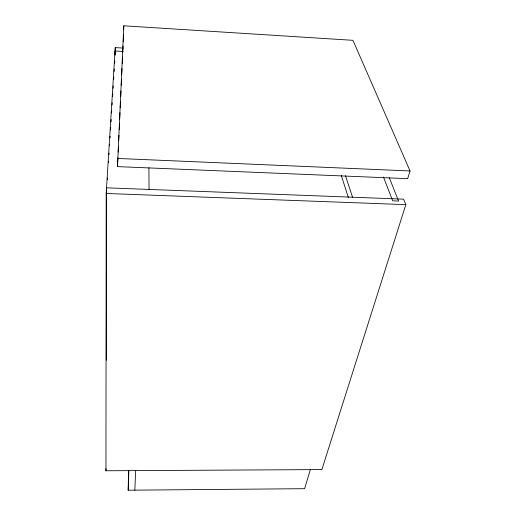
<?xml version="1.0" encoding="UTF-8"?>
<svg xmlns="http://www.w3.org/2000/svg" width="516" height="516" viewBox="0 0 516 516"><rect width="100%" height="100%" fill="white"/><g stroke="black" fill="none" stroke-linecap="round" stroke-linejoin="round"><path stroke-width="0.77" d="M106.322 360.233L106.528 187.818L403.596 199.157L405.834 204.646L321.868 469.579L105.948 470.773L106.18 193.461L115.255 47.607L123.292 48.085M115.01 55.019L115.042 50.987L123.079 51.465M115.191 54.844L115.255 47.607M117.493 166.616L123.782 25.8L352.957 40.325L410.052 170.964L407.666 178.665L117.493 166.616L117.9 157.761M123.717 29.799L123.782 25.8M310.342 469.599L304.614 488.691L128.194 490.2L128.561 470.128M128.194 490.2L128.865 470.598M105.948 470.773L106.038 468.599M134.818 490.142L135.689 470.566M118.164 152.13L118.422 146.492M118.68 140.862L118.944 135.224M119.202 129.593L119.46 123.956M119.686 119.125L119.983 112.688M120.209 107.857L120.505 101.42M120.725 96.589L120.989 90.958M121.247 85.321L121.505 79.69M121.731 74.859L122.028 68.415M122.253 63.591L122.55 57.147M122.769 52.322L123.072 45.879M123.253 41.854L123.588 34.611M106.567 282.059L106.431 290.714L106.56 288.309M107.502 179.523L107.605 177.923M108.541 162.721L108.637 161.115M109.031 154.716L109.128 153.117M109.573 145.912L109.669 144.312M110.063 137.907L110.16 136.308M110.553 129.903L110.701 127.504M111.05 121.899L111.192 119.499M111.591 113.094L111.733 110.695M112.082 105.096L112.23 102.69M112.623 96.292L112.772 93.886M113.114 88.288L113.262 85.888M113.655 79.483L113.804 77.084M114.146 71.479L114.294 69.079M114.636 63.474L114.784 61.075M106.18 193.461L405.834 204.646M117.59 158.444L410.052 170.964M389.348 177.846L398.597 201.059L392.715 200.834L383.414 176.943M345.501 175.775L352.531 197.209M341.289 175.472L348.416 197.673M148.918 167.765L149.047 189.443"/></g></svg>
